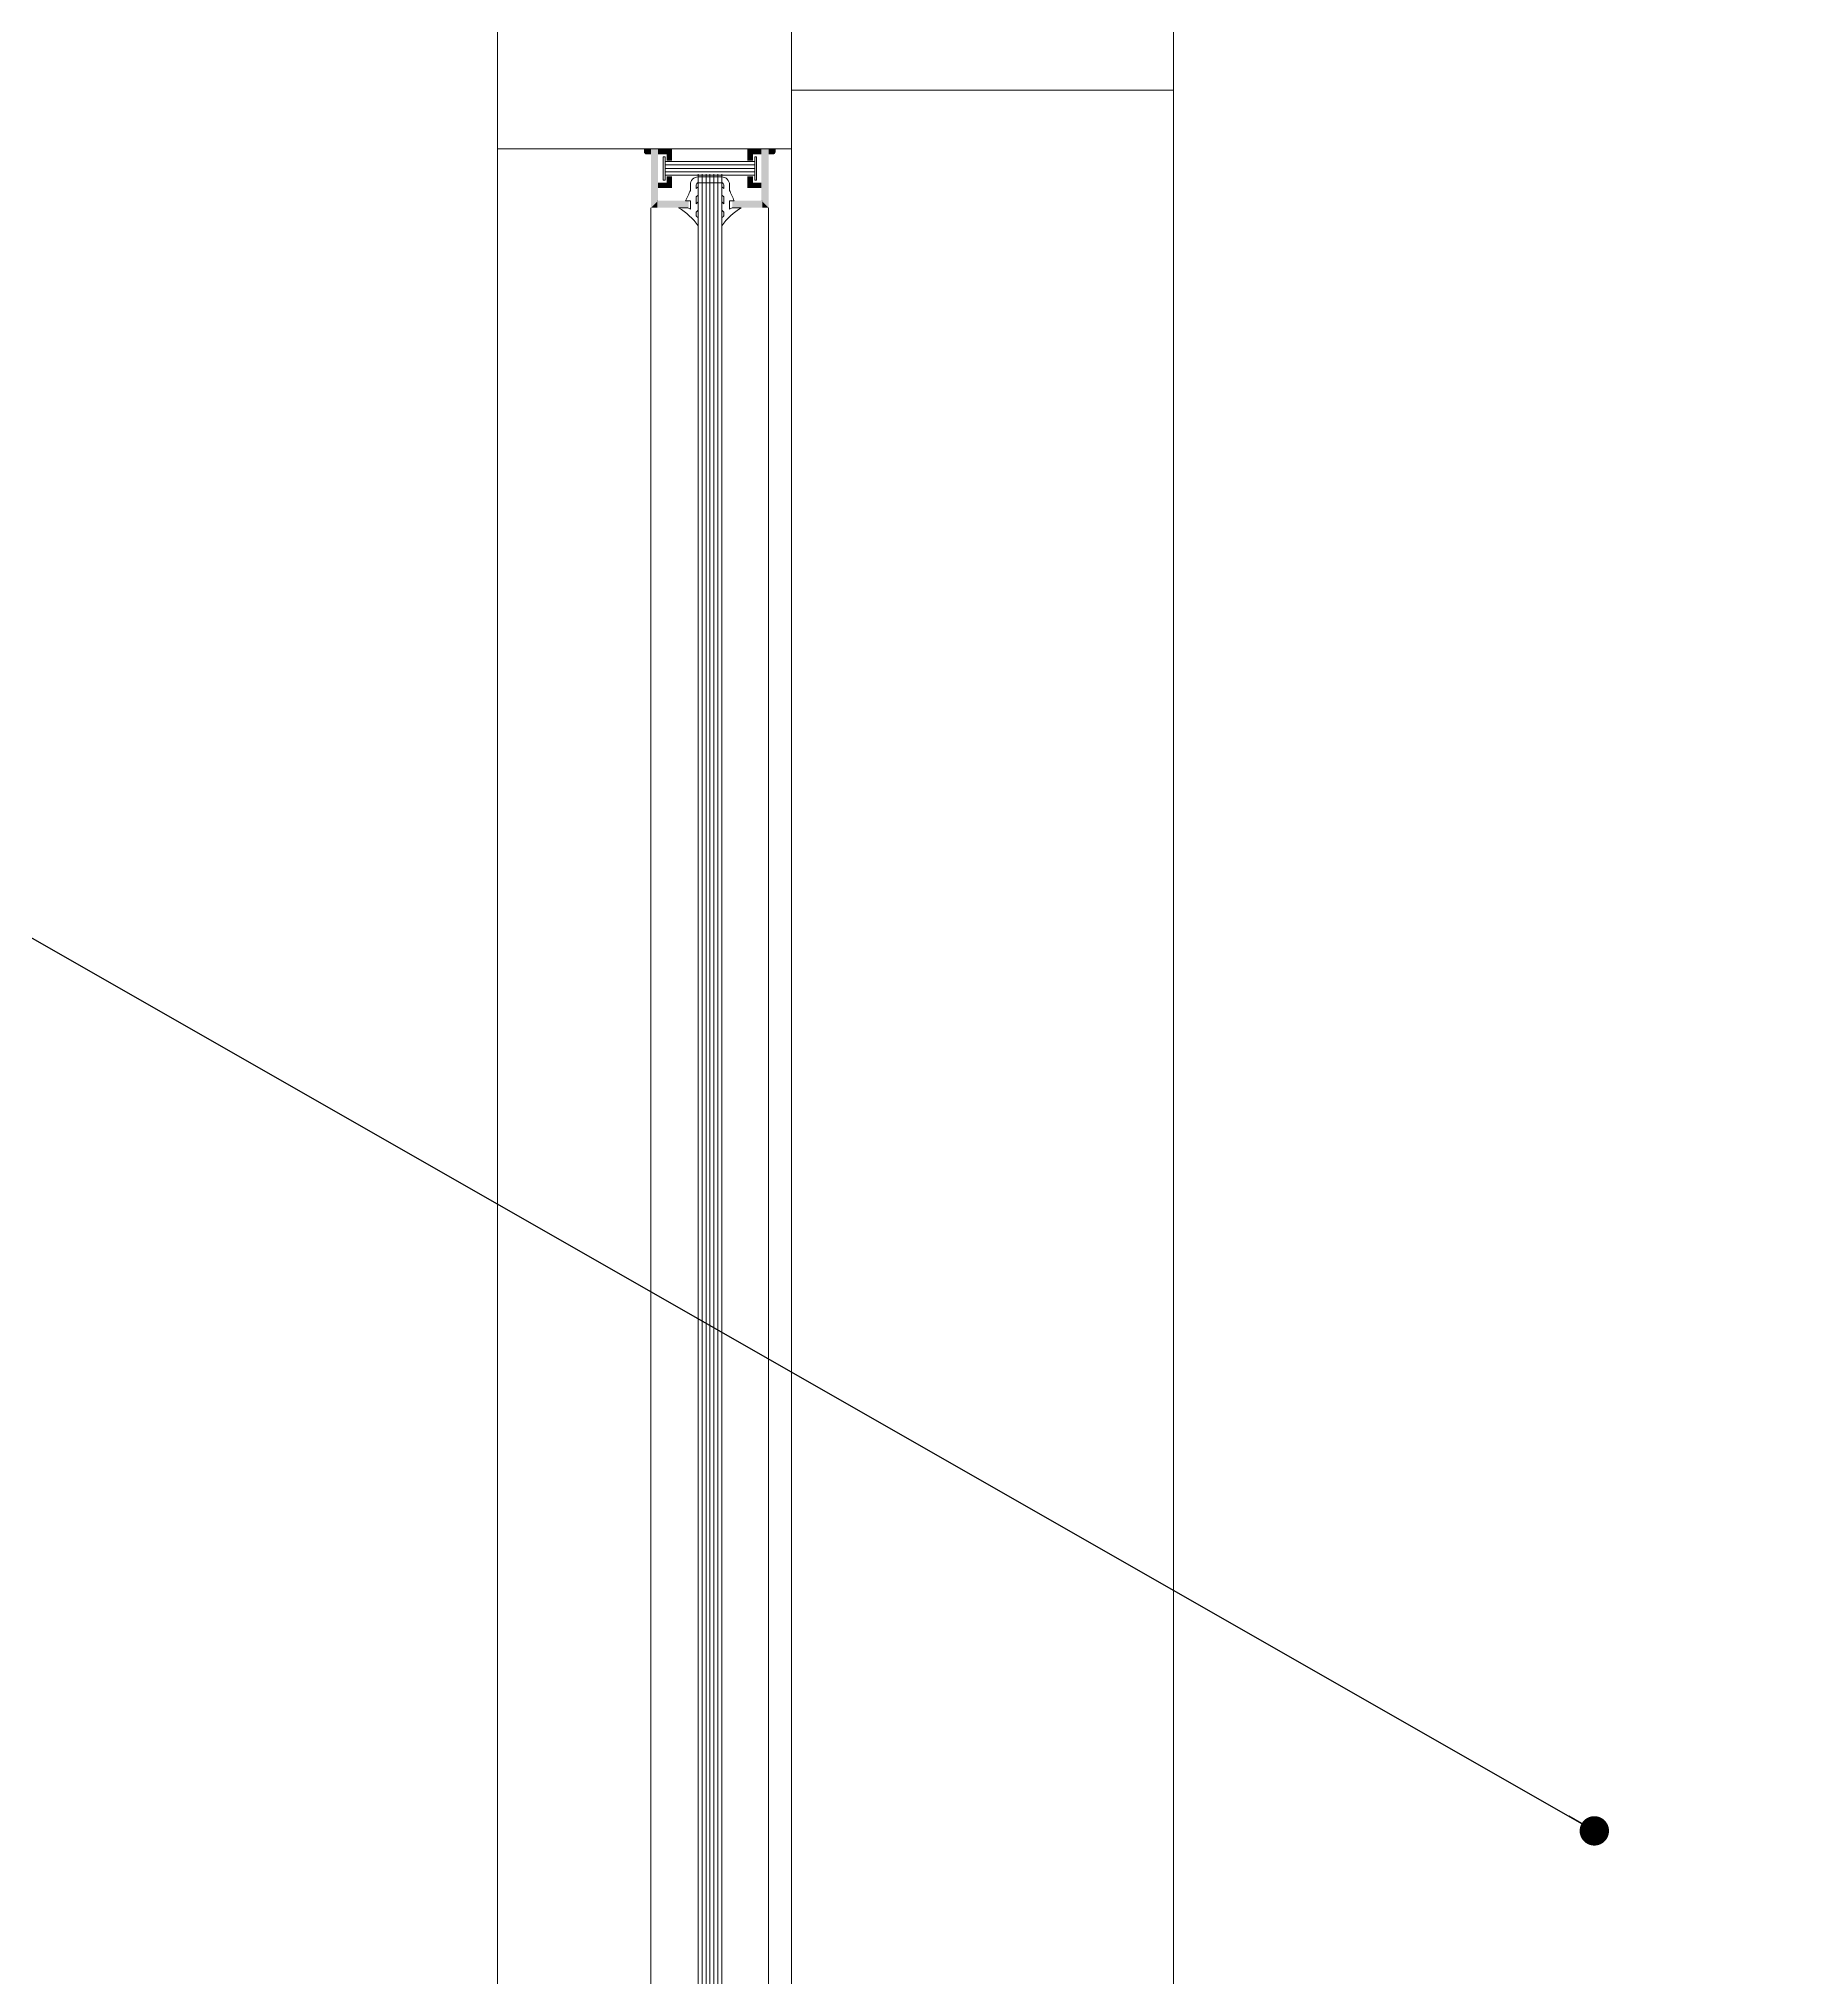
# Model space of a CAD drawing. Header units: inches. Extents: x 258415 to 640093, y 441672 to 945769.
# Drawn here: x 317673 to 318270, y 461472 to 462131 of the extents above; entities that cross this region are included whole.
import ezdxf

# ---------------------------------------------------------------- set-up
doc = ezdxf.new("R2010")
doc.units = ezdxf.units.IN
doc.header["$MEASUREMENT"] = 0
for name, color, linetype in [('A-DIMESNION-1', 7, 'Continuous'), ('CQ section wall', 3, 'Continuous'), ('CQ_callout', 34, 'Continuous')]:
    doc.layers.add(name, color=color, linetype=linetype)
for name, color, linetype, lineweight in [('A-FLOR-SLAB', 5, 'Continuous', 40), ('A-GLAZ', 134, 'Continuous', 18), ('A-RNDR-ALUM', 1, 'Continuous', 9), ('A-RNDR-PT36', 253, 'Continuous', 20), ('CQ Marble', 6, 'Continuous', 0)]:
    doc.layers.add(name, color=color, linetype=linetype, lineweight=lineweight)
doc.styles.get("Standard").update_dxf_attribs({"font": 'arial.ttf'})
doc.dimstyles.new('CQ Anno', dxfattribs={"dimscale": 40, "dimtxt": 2.2, "dimasz": 0.75, "dimexe": 1, "dimexo": 0.5, "dimgap": 0.5, "dimtad": 1, "dimrnd": 1, "dimdsep": 46, "dimtxsty": 'Standard', "dimblk": 'x-04-bw-gf-dim-50$0$DIM12', "dimcen": 0.0025, "dimdle": 0.5, "dimclrd": 8, "dimclre": 8, "dimclrt": 2, "dimazin": 2, "dimtfac": 1, "dimtix": 1, "dimtmove": 1, "dimatfit": 0, "dimfxl": 50, "dimtolj": 1, "dimtzin": 0, "dimlwd": -1, "dimarcsym": 1})
doc.dimstyles.get("Standard").update_dxf_attribs({"dimtxt": 0.18, "dimasz": 0.18, "dimexe": 0.18, "dimexo": 0.0625, "dimgap": 0.09, "dimtad": 0, "dimtih": 1, "dimtoh": 1, "dimdec": 4, "dimzin": 0, "dimdsep": 46, "dimtxsty": 'Standard', "dimcen": 0.09, "dimadec": 0, "dimazin": 0, "dimtfac": 1, "dimtdec": 4, "dimtofl": 0, "dimtmove": 0, "dimatfit": 3, "dimfxl": 1, "dimtolj": 1, "dimtzin": 0, "dimarcsym": 0})

# ---------------------------------------------------------------- blocks, each defined once
blk = doc.blocks.new('GLAZ-4')
at = {"layer": 'A-GLAZ'}
for p, q in [((-26.28, 561.56, 0), (-26.28, 1741.49, 0)), ((-24.95, 561.56, 0), (-24.95, 1741.49, 0)), ((-23.61, 561.56, 0), (-23.61, 1741.49, 0)), ((-22.28, 561.56, 0), (-22.28, 1741.49, 0)), ((-20.94, 561.56, 0), (-20.94, 1741.49, 0)), ((-19.61, 561.56, 0), (-19.61, 1741.49, 0)), ((-18.27, 561.56, 0), (-18.27, 1741.49, 0))]:
    blk.add_line(p, q, dxfattribs=at)
at = {"layer": 'A-RNDR-ALUM'}
for p, q in [((-49.99, 1775, 0), (-49.99, 550.02, 0)), ((49.99, 1775.02, 0), (49.99, 550, 0)), ((-38.16, 1747.4, 0), (-37.5, 1747.4, 0)), ((-38.16, 1739.39, 0), (-38.16, 1747.4, 0)), ((-38.16, 1747.4, 0), (-37.5, 1747.4, 0)), ((-38.16, 1739.39, 0), (-38.16, 1747.4, 0)), ((-37.5, 1739.39, 0), (-37.5, 1747.4, 0)), ((-37.5, 1739.39, 0), (-37.5, 1747.4, 0)), ((-37.5, 1745.73, 0), (-7.06, 1745.73, 0)), ((-37.5, 1745.73, 0), (-7.06, 1745.73, 0)), ((-37.5, 1744.57, 0), (-7.06, 1744.57, 0)), ((-37.5, 1744.57, 0), (-7.06, 1744.57, 0)), ((-37.5, 1743.4, 0), (-7.06, 1743.4, 0)), ((-37.5, 1743.4, 0), (-7.06, 1743.4, 0)), ((-37.5, 1742.23, 0), (-7.06, 1742.23, 0)), ((-37.5, 1742.23, 0), (-7.06, 1742.23, 0)), ((-36.02, 1747.4, 0), (-35.35, 1747.4, 0)), ((-36.02, 1747.4, 0), (-35.35, 1747.4, 0)), ((-6.39, 1747.4, 0), (-7.06, 1747.4, 0)), ((-7.06, 1739.39, 0), (-7.06, 1747.4, 0)), ((-6.39, 1747.4, 0), (-7.06, 1747.4, 0)), ((-7.06, 1739.39, 0), (-7.06, 1747.4, 0)), ((-6.39, 1739.39, 0), (-6.39, 1747.4, 0)), ((-6.39, 1739.39, 0), (-6.39, 1747.4, 0)), ((-38.16, 1739.39, 0), (-37.5, 1739.39, 0)), ((-38.16, 1739.39, 0), (-37.5, 1739.39, 0)), ((-37.5, 1741.06, 0), (-7.06, 1741.06, 0)), ((-37.5, 1741.06, 0), (-7.06, 1741.06, 0)), ((-36.02, 1739.39, 0), (-35.35, 1739.39, 0)), ((-36.02, 1739.39, 0), (-35.35, 1739.39, 0)), ((-6.39, 1739.39, 0), (-7.06, 1739.39, 0)), ((-6.39, 1739.39, 0), (-7.06, 1739.39, 0))]:
    blk.add_line(p, q, dxfattribs=at)
at = {"layer": 'A-RNDR-ALUM', "elevation": 0}
blk.add_lwpolyline([(-49.99, 1750.02), (49.99, 1750.02), (49.99, 1800.02), (-49.99, 1800.02)], close=True, dxfattribs=at)
at = {"layer": 'A-RNDR-ALUM', "const_width": 0.928, "elevation": 0}
for points in [[(-43.69, 1748.64, -0.414214), (-44.16, 1749.11)], [(-43.69, 1748.64, -0.414214), (-44.16, 1749.11)], [(-0.72, 1748.62, 0.414214), (-0.25, 1749.09)], [(-0.72, 1748.62, 0.414214), (-0.25, 1749.09)]]:
    blk.add_lwpolyline(points, format="xyb", dxfattribs=at)
at = {"layer": 'A-RNDR-ALUM', "elevation": 0}
blk.add_lwpolyline([(-14, 1732.41), (-15.6, 1732.41), (-15.6, 1729.49, -0.015553), (-14.78, 1730.01), (-11.6, 1730.01, 0.104304), (-18.27, 1723.9), (-18.27, 1726.48, -0.016036), (-17.6, 1727.23), (-17.6, 1728.48), (-18.27, 1729.15), (-18.27, 1731.98), (-17.6, 1731.31), (-17.6, 1733.69), (-18.27, 1734.35), (-18.27, 1737.18), (-17.6, 1736.52), (-17.6, 1737.82, 0.414214), (-18.27, 1738.49), (-26.28, 1738.49, 0.414214), (-26.95, 1737.82), (-26.95, 1736.52), (-26.28, 1737.18), (-26.28, 1734.35), (-26.95, 1733.69), (-26.95, 1731.31), (-26.28, 1731.98), (-26.28, 1729.15), (-26.95, 1728.48), (-26.95, 1727.23, -0.016036), (-26.28, 1726.48), (-26.28, 1723.9, 0.104304), (-32.95, 1730.01), (-29.78, 1730.01, -0.015553), (-28.95, 1729.49), (-28.95, 1732.41), (-30.55, 1732.41, 0.021646), (-28.95, 1735.94), (-28.95, 1737.82, -0.414214), (-26.28, 1740.49), (-18.27, 1740.49, -0.414214), (-15.6, 1737.82), (-15.6, 1735.94, 0.021646)], format="xyb", close=True, dxfattribs=at)
at = {"layer": 'A-RNDR-ALUM'}
for points in [[(-44.63, 1750.04, 0), (-44.63, 1749.11, 0), (-42.23, 1750.04, 0), (-43.69, 1749.11, 0)], [(-44.63, 1750.04, 0), (-44.63, 1749.11, 0), (-42.23, 1750.04, 0), (-43.69, 1749.11, 0)], [(-42.23, 1750.04, 0), (-43.69, 1749.11, 0), (-42.23, 1748.18, 0), (-43.69, 1748.18, 0)], [(-42.23, 1750.04, 0), (-43.69, 1749.11, 0), (-42.23, 1748.18, 0), (-43.69, 1748.18, 0)], [(-36.89, 1748.18, 0), (-35.02, 1750.04, 0), (-39.82, 1748.18, 0), (-39.82, 1750.04, 0)], [(-36.89, 1748.18, 0), (-35.02, 1750.04, 0), (-39.82, 1748.18, 0), (-39.82, 1750.04, 0)], [(-36.89, 1746.04, 0), (-35.02, 1746.04, 0), (-36.89, 1748.18, 0), (-35.02, 1750.04, 0)], [(-36.89, 1746.04, 0), (-35.02, 1746.04, 0), (-36.89, 1748.18, 0), (-35.02, 1750.04, 0)], [(-7.52, 1748.18, 0), (-9.39, 1750.04, 0), (-4.59, 1748.18, 0), (-4.59, 1750.04, 0)], [(-7.52, 1746.04, 0), (-9.39, 1746.04, 0), (-7.52, 1748.18, 0), (-9.39, 1750.04, 0)], [(-7.52, 1746.04, 0), (-9.39, 1746.04, 0), (-7.52, 1748.18, 0), (-9.39, 1750.04, 0)], [(-7.52, 1748.18, 0), (-9.39, 1750.04, 0), (-4.59, 1748.18, 0), (-4.59, 1750.04, 0)], [(-2.19, 1750.04, 0), (-0.72, 1749.11, 0), (-2.19, 1748.18, 0), (-0.72, 1748.18, 0)], [(0.22, 1750.04, 0), (0.22, 1749.11, 0), (-2.19, 1750.04, 0), (-0.72, 1749.11, 0)], [(-2.19, 1750.04, 0), (-0.72, 1749.11, 0), (-2.19, 1748.18, 0), (-0.72, 1748.18, 0)], [(0.22, 1750.04, 0), (0.22, 1749.11, 0), (-2.19, 1750.04, 0), (-0.72, 1749.11, 0)], [(-39.82, 1736.7, 0), (-39.82, 1738.57, 0), (-35.02, 1736.7, 0), (-36.89, 1738.57, 0)], [(-39.82, 1736.7, 0), (-39.82, 1738.57, 0), (-35.02, 1736.7, 0), (-36.89, 1738.57, 0)], [(-36.89, 1740.7, 0), (-35.02, 1740.7, 0), (-36.89, 1738.57, 0), (-35.02, 1736.7, 0)], [(-36.89, 1740.7, 0), (-35.02, 1740.7, 0), (-36.89, 1738.57, 0), (-35.02, 1736.7, 0)], [(-7.52, 1740.7, 0), (-9.39, 1740.7, 0), (-7.52, 1738.57, 0), (-9.39, 1736.7, 0)], [(-7.52, 1740.7, 0), (-9.39, 1740.7, 0), (-7.52, 1738.57, 0), (-9.39, 1736.7, 0)], [(-4.59, 1736.7, 0), (-4.59, 1738.57, 0), (-9.39, 1736.7, 0), (-7.52, 1738.57, 0)], [(-4.59, 1736.7, 0), (-4.59, 1738.57, 0), (-9.39, 1736.7, 0), (-7.52, 1738.57, 0)], [(-40.65, 1732.41, 0), (-40.65, 1731.21, 0), (-29.92, 1732.41, 0), (-29.92, 1731.21, 0)], [(-40.65, 1732.41, 0), (-40.65, 1731.21, 0), (-29.92, 1732.41, 0), (-29.92, 1731.21, 0)], [(-40.65, 1731.21, 0), (-40.65, 1730.01, 0), (-29.92, 1731.21, 0), (-29.92, 1730.01, 0)], [(-40.65, 1731.21, 0), (-40.65, 1730.01, 0), (-29.92, 1731.21, 0), (-29.92, 1730.01, 0)], [(-4.32, 1732.41, 0), (-4.32, 1731.21, 0), (-15.05, 1732.41, 0), (-15.05, 1731.21, 0)], [(-4.32, 1732.41, 0), (-4.32, 1731.21, 0), (-15.05, 1732.41, 0), (-15.05, 1731.21, 0)], [(-4.32, 1731.21, 0), (-4.32, 1730.01, 0), (-15.05, 1731.21, 0), (-15.05, 1730.01, 0)], [(-4.32, 1731.21, 0), (-4.32, 1730.01, 0), (-15.05, 1731.21, 0), (-15.05, 1730.01, 0)]]:
    blk.add_solid(points, dxfattribs=at)
for points in [[(-42.23, 1730.01, 0), (-39.82, 1732.41, 0), (-42.23, 1750.04, 0), (-39.82, 1750.04, 0)], [(-42.23, 1730.01, 0), (-39.82, 1732.41, 0), (-42.23, 1750.04, 0), (-39.82, 1750.04, 0)], [(-4.59, 1732.41, 0), (-2.19, 1730.01, 0), (-4.59, 1750.04, 0), (-2.19, 1750.04, 0)], [(-4.59, 1732.41, 0), (-2.19, 1730.01, 0), (-4.59, 1750.04, 0), (-2.19, 1750.04, 0)], [(-42.23, 1730.01, 0), (-39.82, 1732.41, 0), (-40.09, 1730.01, 0), (-40.09, 1732.41, 0)], [(-42.23, 1730.01, 0), (-39.82, 1732.41, 0), (-40.09, 1730.01, 0), (-40.09, 1732.41, 0)], [(-2.19, 1730.01, 0), (-4.59, 1732.41, 0), (-4.32, 1730.01, 0), (-4.32, 1732.41, 0)], [(-2.19, 1730.01, 0), (-4.59, 1732.41, 0), (-4.32, 1730.01, 0), (-4.32, 1732.41, 0)]]:
    blk.add_trace(points, dxfattribs=at)
at = {"layer": 'A-RNDR-PT36'}
for p, q in [((-42.23, 570.04, 0), (-42.23, 1730.01, 0)), ((-2.19, 1730.01, 0), (-2.19, 570.04, 0))]:
    blk.add_line(p, q, dxfattribs=at)
blk = doc.blocks.new('ff12 section a and b')
at = {"layer": 'CQ Marble'}
blk.add_line((312405.44, 462113.85, 0), (312405.44, 460873.85, 0), dxfattribs=at)
at = {"layer": 'CQ Marble', "elevation": 0}
blk.add_lwpolyline([(312535.44, 462133.85), (312535.44, 462113.85), (312405.44, 462113.85), (312405.44, 462773.85), (312425.44, 462773.85), (312425.44, 462133.85), (312535.44, 462133.85)], dxfattribs=at)
at = {"layer": 'A-FLOR-SLAB'}
blk.add_blockref('GLAZ-4', (312585.43, 460343.83, 0), dxfattribs=at)
blk = doc.blocks.new('x-04-bw-gf-dim-50$0$DIM12')
blk.add_line((0, -1), (0, 1))
at = {"color": 8}
blk.add_line((-1, 0), (1, 0), dxfattribs=at)
blk.add_circle((0, 0), 0.5)
blk = doc.blocks.new('*D364')
at = {"layer": 'A-DIMESNION-1', "color": 8, "lineweight": -2, "ltscale": 0.05, "transparency": 16777216}
for p, q in [((318149.8, 463323.83), (315854.24, 463323.83)), ((317843.29, 459723.85), (315854.24, 459723.85))]:
    blk.add_line(p, q, dxfattribs=at)
at = {"layer": 'A-DIMESNION-1', "color": 8, "ltscale": 0.05, "transparency": 16777216}
blk.add_line((315894.24, 463303.83), (315894.24, 459743.85), dxfattribs=at)
at = {"layer": 'Defpoints', "color": 0, "linetype": 'Continuous', "ltscale": 0.05, "transparency": 16777216}
for p in [(318169.8, 463323.83, 0), (315894.24, 459723.85), (317863.29, 459723.85, 0)]:
    blk.add_point(p, dxfattribs=at)
at = {"layer": 'A-DIMESNION-1', "color": 8, "linetype": 'Continuous', "ltscale": 0.05, "transparency": 16777216, "xscale": 20, "yscale": 20, "zscale": 20}
for p, rotation in [((315894.24, 463323.83), 90), ((315894.24, 459723.85), 270)]:
    blk.add_blockref('x-04-bw-gf-dim-50$0$DIM12', p, dxfattribs=dict(at, rotation=rotation))
at = {"layer": 'A-DIMESNION-1', "color": 2, "linetype": 'Continuous', "ltscale": 0.05, "transparency": 16777216, "insert": (315865.76, 461523.84), "char_height": 44, "attachment_point": 5, "rotation": 90}
blk.add_mtext('\\A1;3600', dxfattribs=at)
blk = doc.blocks.new('*D365')
at = {"layer": 'A-DIMESNION-1', "color": 8, "lineweight": -2, "ltscale": 0.05, "transparency": 16777216}
for p, q in [((318249.8, 462723.85), (316094.5, 462723.85)), ((317843.29, 459723.85), (316094.5, 459723.85))]:
    blk.add_line(p, q, dxfattribs=at)
at = {"layer": 'A-DIMESNION-1', "color": 8, "ltscale": 0.05, "transparency": 16777216}
blk.add_line((316134.5, 462703.85), (316134.5, 459743.85), dxfattribs=at)
at = {"layer": 'Defpoints', "color": 0, "linetype": 'Continuous', "ltscale": 0.05, "transparency": 16777216}
for p in [(318269.8, 462723.85, 0), (316134.5, 459723.85), (317863.29, 459723.85, 0)]:
    blk.add_point(p, dxfattribs=at)
at = {"layer": 'A-DIMESNION-1', "color": 8, "linetype": 'Continuous', "ltscale": 0.05, "transparency": 16777216, "xscale": 20, "yscale": 20, "zscale": 20}
for p, rotation in [((316134.5, 462723.85), 90), ((316134.5, 459723.85), 270)]:
    blk.add_blockref('x-04-bw-gf-dim-50$0$DIM12', p, dxfattribs=dict(at, rotation=rotation))
at = {"layer": 'A-DIMESNION-1', "color": 2, "linetype": 'Continuous', "ltscale": 0.05, "transparency": 16777216, "insert": (316106.02, 461223.85), "char_height": 44, "attachment_point": 5, "rotation": 90}
blk.add_mtext('\\A1;3000', dxfattribs=at)

msp = doc.modelspace()

# ---------------------------------------------------------------- block references
at = {"layer": 'CQ section wall', "xscale": -1}
msp.add_blockref('ff12 section a and b', (630464.254, 0), dxfattribs=at)

# ---------------------------------------------------------------- dimensions: what is measured, and where the dimension line sits
at = {"layer": 'A-DIMESNION-1', "color": 64, "linetype": 'Continuous', "ltscale": 0.05}
for base, p1, picture, middle in [((315894.243, 459723.855, 0), (318169.797, 463323.832, 0), '*D364', (315865.762, 461523.844, 0)), ((316134.5, 459723.855, 0), (318269.795, 462723.855, 0), '*D365', (316106.02, 461223.855, 0))]:
    dim = msp.add_linear_dim(base=base, p1=p1, p2=(317863.294, 459723.855, -0.001), angle=90, dimstyle='CQ Anno', override={"dimscale": 0, "dimasz": 1, "dimexe": 2, "dimexo": 1, "dimgap": 0.3, "dimcen": 0.005}, dxfattribs=at)
    dim.commit()
    dim.dimension.update_dxf_attribs({"geometry": picture, "text_midpoint": middle})

# ---------------------------------------------------------------- leaders
at = {"layer": 'CQ_callout'}
msp.add_leader([(318202.097, 461521.436), (317477.939, 461935.186), (317319.756, 461935.186)], dimstyle='Standard', override={"dimasz": 10, "dimldrblk": 'Dot', "dimfxl": 0.1, "dimarcsym": 2}, dxfattribs=at)

doc.saveas('drawing.dxf')
